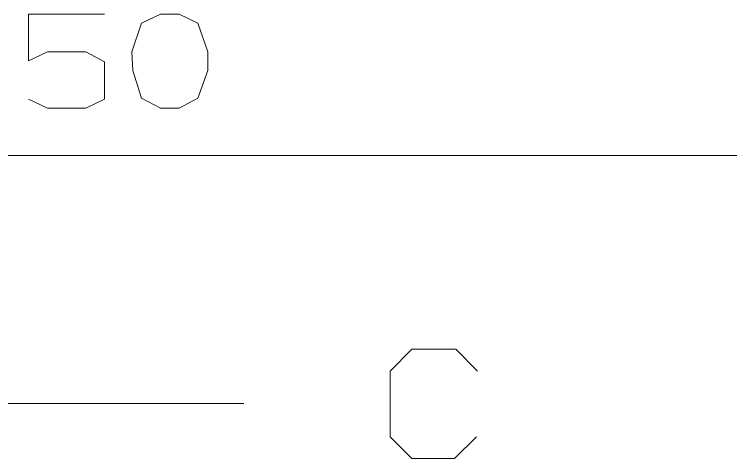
# Model space of a CAD drawing. Header units: millimetres. Extents: x 0 to 2941, y -405 to 1422.
# Drawn here: x 696.4 to 878, y 1309.7 to 1422.2 of the extents above; entities that cross this region are included whole.
import ezdxf

# ---------------------------------------------------------------- set-up
doc = ezdxf.new("R2010")
doc.units = ezdxf.units.MM
doc.layers.add('FINE', color=9, linetype='Continuous')

msp = doc.modelspace()

# ---------------------------------------------------------------- linework, layer by layer
at = {"layer": 'FINE', "lineweight": 9}
msp.add_line((1271.56, 1386.46), (121.58, 1386.46), dxfattribs=at)
for points in [[(700.02, 1400.71), (704.77, 1398.46), (714.52, 1398.46), (719.27, 1400.71), (719.27, 1410.21), (714.52, 1412.71), (704.77, 1412.71), (700.02, 1410.46), (700.02, 1422.21), (719.27, 1422.21)], [(813.54, 1315.22), (808, 1309.68), (797.21, 1309.68), (791.67, 1315.22), (791.67, 1331.85), (797.21, 1337.39), (808.29, 1337.39), (813.84, 1331.85)], [(754.61, 1323.68), (654.61, 1323.68), (678.61, 1317.25), (678.61, 1330.11), (654.61, 1323.68)]]:
    msp.add_lwpolyline(points, dxfattribs=at)
msp.add_lwpolyline([(738.17, 1398.46), (742.92, 1400.96), (745.42, 1407.96), (745.42, 1412.71), (742.92, 1419.96), (738.17, 1422.21), (733.42, 1422.21), (728.67, 1419.96), (726.17, 1412.71), (726.42, 1407.96), (728.67, 1400.96), (733.42, 1398.46)], close=True, dxfattribs=at)

doc.saveas('drawing.dxf')
